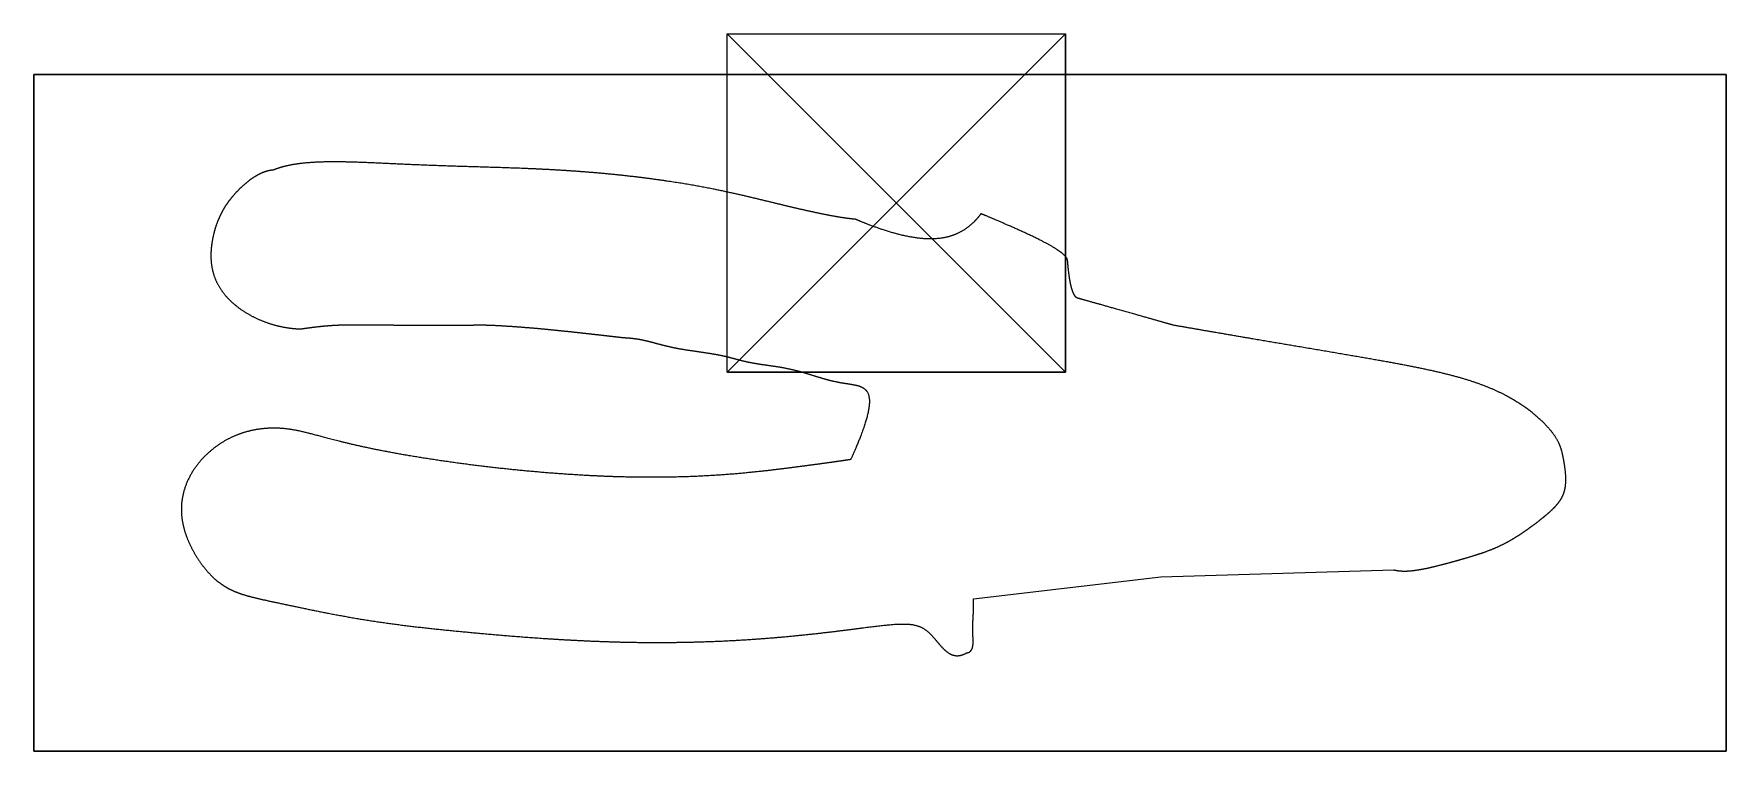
# Model space of a CAD drawing. Header units: millimetres. Extents: x -106 to 102, y -67 to 21.
import ezdxf

# ---------------------------------------------------------------- set-up
doc = ezdxf.new("R2010")
doc.units = ezdxf.units.MM
doc.header["$MEASUREMENT"] = 0
for name, color, linetype in [('wire strippers gridfinity module v1_Sketch1', 7, 'Continuous'), ('wire strippers gridfinity module v1_Sketch2', 7, 'Continuous'), ('wire strippers gridfinity module v1_Sketch3', 7, 'Continuous'), ('wire strippers gridfinity module v1_Sketch4', 7, 'Continuous'), ('wire strippers gridfinity module v1_Sketch5', 7, 'Continuous')]:
    doc.layers.add(name, color=color, linetype=linetype)

msp = doc.modelspace()

# ---------------------------------------------------------------- linework, layer by layer
at = {"layer": 'wire strippers gridfinity module v1_Sketch1'}
for p, q in [((-20.75, -20.75), (-20.75, 20.75)), ((-20.75, 20.75), (20.75, 20.75)), ((-20.75, -20.75), (20.75, 20.75)), ((20.75, -20.75), (-20.75, 20.75)), ((20.75, 20.75), (20.75, -20.75)), ((20.75, -20.75), (-20.75, -20.75))]:
    msp.add_line(p, q, dxfattribs=at)
msp.add_point((0, 0), dxfattribs=at)
msp.add_point((0, 0), dxfattribs=at)
at = {"layer": 'wire strippers gridfinity module v1_Sketch2'}
for p, q in [((-18.6, -20.75, 2.6), (-20.75, -20.75, 4.75)), ((-20.75, -20.75, 7), (-20.75, -20.75)), ((-20.75, -20.75), (-17.8, -20.75)), ((-20.75, -20.75), (20.75, -20.75)), ((20.75, -20.75, 7), (-20.75, -20.75, 7)), ((-17.8, -20.75), (-18.6, -20.75, 0.8)), ((-17.8, -20.75), (-18.6, -20.75)), ((-18.6, -20.75, 0.8), (-18.6, -20.75, 2.6)), ((-17.8, -20.75), (-9.06, -20.75)), ((17.8, -20.75), (18.6, -20.75, 0.8)), ((18.6, -20.75, 2.6), (20.75, -20.75, 4.75)), ((18.6, -20.75, 0.8), (18.6, -20.75, 2.6)), ((20.75, -20.75), (20.75, -20.75, 7))]:
    msp.add_line(p, q, dxfattribs=at)
msp.add_point((0, -20.75), dxfattribs=at)
at = {"layer": 'wire strippers gridfinity module v1_Sketch3'}
for p, q in [((20.75, -20.75), (20.75, 20.75)), ((20.75, 20.75, 7), (20.75, -20.75, 7)), ((20.75, 18.6, 2.6), (20.75, 20.75, 4.75)), ((20.75, 20.75), (20.75, 17.8)), ((20.75, 20.75), (20.75, 20.75, 7)), ((20.75, 18.6, 0.8), (20.75, 18.6, 2.6)), ((20.75, 17.8), (20.75, 18.6)), ((20.75, 17.8), (20.75, 18.6, 0.8)), ((20.75, -17.8), (20.75, -18.6, 0.8)), ((20.75, -18.6, 2.6), (20.75, -20.75, 4.75)), ((20.75, -18.6, 0.8), (20.75, -18.6, 2.6)), ((20.75, -20.75, 7), (20.75, -20.75))]:
    msp.add_line(p, q, dxfattribs=at)
msp.add_point((20.75, 0), dxfattribs=at)
at = {"layer": 'wire strippers gridfinity module v1_Sketch4'}
for p, q in [((-58, -15), (-52.43, -15)), ((32.45, -45.86), (61, -45)), ((9.48, -48.58), (32.45, -45.86))]:
    msp.add_line(p, q, dxfattribs=at)
for points in [[(-5, -2), (-5.17, -1.99), (-5.53, -1.95), (-6.13, -1.88), (-7.01, -1.75), (-8.29, -1.52), (-9.7, -1.23), (-11.24, -0.89), (-12.85, -0.52), (-14.5, -0.12), (-16.18, 0.29), (-17.89, 0.7), (-19.66, 1.12), (-21.53, 1.52), (-23.55, 1.93), (-25.74, 2.32), (-28.11, 2.69), (-30.63, 3.04), (-33.27, 3.36), (-36, 3.63), (-38.76, 3.86), (-41.53, 4.04), (-44.26, 4.18), (-46.95, 4.28), (-49.59, 4.37), (-52.19, 4.44), (-54.74, 4.52), (-57.25, 4.61), (-59.72, 4.71), (-62.13, 4.82), (-64.46, 4.93), (-66.69, 5.02), (-68.79, 5.06), (-70.71, 5.03), (-72.46, 4.93), (-73.99, 4.73), (-75.06, 4.5), (-75.76, 4.28), (-76.19, 4.12), (-76.39, 4.03)], [(-76.39, 4.03), (-76.52, 4.02), (-76.77, 4), (-77.16, 3.92), (-77.68, 3.75), (-78.36, 3.42), (-79.05, 2.99), (-79.75, 2.45), (-80.43, 1.84), (-81.08, 1.17), (-81.67, 0.47), (-82.19, -0.24), (-82.63, -0.97), (-83.01, -1.72), (-83.33, -2.51), (-83.6, -3.35), (-83.82, -4.26), (-83.98, -5.22), (-84.07, -6.23), (-84.04, -7.27), (-83.87, -8.31), (-83.55, -9.32), (-83.07, -10.29), (-82.43, -11.19), (-81.66, -12.03), (-80.78, -12.78), (-79.82, -13.44), (-78.79, -14.02), (-77.72, -14.5), (-76.61, -14.89), (-75.47, -15.18), (-74.53, -15.34), (-73.82, -15.41), (-73.34, -15.45), (-73.1, -15.46)], [(10.38, -1.32), (10.21, -1.55), (9.86, -2), (9.29, -2.6), (8.46, -3.28), (7.28, -3.91), (5.95, -4.31), (4.47, -4.47), (2.83, -4.38), (1.06, -4.08), (-0.84, -3.57), (-2.45, -3.03), (-3.71, -2.54), (-4.57, -2.19), (-5, -2)], [(21, -7), (20.98, -6.94), (20.93, -6.8), (20.8, -6.59), (20.49, -6.27), (19.9, -5.82), (19.09, -5.32), (18.06, -4.76), (16.84, -4.15), (15.45, -3.5), (13.9, -2.81), (12.55, -2.23), (11.49, -1.78), (10.75, -1.47), (10.38, -1.32)], [(22.09, -11.63), (22.06, -11.6), (22, -11.53), (21.9, -11.41), (21.78, -11.22), (21.64, -10.91), (21.52, -10.54), (21.4, -10.1), (21.3, -9.59), (21.21, -9.02), (21.13, -8.4), (21.07, -7.86), (21.04, -7.44), (21.01, -7.15), (21, -7)], [(34, -15), (33.52, -14.87), (32.57, -14.6), (31.14, -14.19), (29.24, -13.65), (26.86, -12.98), (24.95, -12.44), (23.52, -12.04), (22.57, -11.77), (22.09, -11.63)], [(-73.1, -15.46), (-72.9, -15.43), (-72.51, -15.37), (-71.93, -15.29), (-71.19, -15.2), (-70.32, -15.1), (-69.5, -15.03), (-68.71, -14.98), (-67.95, -14.95), (-67.18, -14.93), (-66.37, -14.93), (-65.5, -14.93), (-64.53, -14.94), (-63.45, -14.95), (-62.26, -14.96), (-60.96, -14.98), (-59.83, -14.99), (-58.94, -14.99), (-58.32, -15), (-58, -15)], [(-52.43, -15), (-52.32, -14.99), (-52.1, -14.98), (-51.73, -14.96), (-51.19, -14.96), (-50.42, -14.96), (-49.56, -14.99), (-48.62, -15.04), (-47.61, -15.1), (-46.54, -15.17), (-45.44, -15.26), (-44.34, -15.35), (-43.23, -15.45), (-42.15, -15.56), (-41.08, -15.67), (-40.05, -15.77), (-39.05, -15.88), (-38.07, -15.99), (-37.12, -16.1), (-36.18, -16.2), (-35.27, -16.31), (-34.56, -16.39), (-34.03, -16.45), (-33.68, -16.49), (-33.51, -16.51)], [(-33.51, -16.51), (-33.35, -16.52), (-33.04, -16.53), (-32.57, -16.57), (-31.96, -16.64), (-31.23, -16.77), (-30.51, -16.93), (-29.79, -17.12), (-29.05, -17.32), (-28.25, -17.53), (-27.38, -17.73), (-26.43, -17.91), (-25.4, -18.07), (-24.33, -18.22), (-23.27, -18.38), (-22.25, -18.54), (-21.31, -18.72), (-20.46, -18.93), (-19.67, -19.14), (-18.9, -19.35), (-18.11, -19.53), (-17.25, -19.69), (-16.31, -19.83), (-15.31, -19.96), (-14.25, -20.12), (-13.17, -20.33), (-12.09, -20.58), (-11.04, -20.89), (-10.01, -21.21), (-9.01, -21.53), (-8.03, -21.79), (-7.08, -22), (-6.17, -22.14), (-5.32, -22.26), (-4.58, -22.41), (-3.96, -22.68), (-3.52, -23.11), (-3.28, -23.78), (-3.26, -24.71), (-3.47, -25.93), (-3.92, -27.44), (-4.47, -28.9), (-4.99, -30.14), (-5.38, -31.02), (-5.59, -31.48)], [(61, -45), (61.13, -45.04), (61.4, -45.1), (61.86, -45.16), (62.54, -45.18), (63.54, -45.09), (64.66, -44.9), (65.88, -44.63), (67.16, -44.3), (68.45, -43.95), (69.72, -43.59), (70.95, -43.22), (72.12, -42.84), (73.26, -42.41), (74.37, -41.9), (75.47, -41.31), (76.57, -40.62), (77.64, -39.87), (78.68, -39.09), (79.65, -38.32), (80.5, -37.57), (81.21, -36.82), (81.72, -36.03), (82.02, -35.15), (82.13, -34.17), (82.08, -33.13), (81.94, -32.12), (81.78, -31.21), (81.61, -30.42), (81.38, -29.71), (81.03, -28.99), (80.5, -28.21), (79.78, -27.35), (78.84, -26.43), (77.73, -25.5), (76.45, -24.59), (75.04, -23.75), (73.49, -22.98), (71.83, -22.3), (70.04, -21.69), (68.12, -21.15), (66.08, -20.66), (63.89, -20.2), (61.57, -19.75), (59.11, -19.3), (56.49, -18.85), (53.73, -18.38), (50.82, -17.88), (47.76, -17.37), (44.56, -16.82), (41.2, -16.25), (38.39, -15.76), (36.22, -15.39), (34.75, -15.13), (34, -15)], [(-5.59, -31.48), (-5.87, -31.52), (-6.43, -31.6), (-7.31, -31.73), (-8.53, -31.9), (-10.14, -32.12), (-11.86, -32.35), (-13.67, -32.59), (-15.6, -32.82), (-17.63, -33.04), (-19.8, -33.25), (-22.1, -33.42), (-24.54, -33.55), (-27.13, -33.64), (-29.89, -33.67), (-32.8, -33.64), (-35.86, -33.55), (-39.07, -33.38), (-42.4, -33.15), (-45.81, -32.85), (-49.27, -32.49), (-52.71, -32.07), (-56.06, -31.6), (-59.25, -31.1), (-62.19, -30.58), (-64.84, -30.05), (-67.15, -29.53), (-69.12, -29.03), (-70.79, -28.58), (-72.25, -28.19), (-73.61, -27.87), (-74.99, -27.65), (-76.45, -27.58), (-78.04, -27.68), (-79.73, -28.02), (-81.44, -28.64), (-83.09, -29.56), (-84.6, -30.77), (-85.88, -32.2), (-86.86, -33.8), (-87.48, -35.48), (-87.74, -37.18), (-87.65, -38.84), (-87.26, -40.44), (-86.64, -41.96), (-85.86, -43.37), (-84.97, -44.66), (-84.01, -45.76), (-82.98, -46.66), (-81.89, -47.35), (-80.7, -47.86), (-79.39, -48.26), (-77.93, -48.6), (-76.29, -48.96), (-74.47, -49.34), (-72.49, -49.76), (-70.39, -50.19), (-68.18, -50.61), (-65.91, -51.02), (-63.58, -51.38), (-61.23, -51.71), (-58.85, -52), (-56.46, -52.27), (-54.03, -52.51), (-51.58, -52.74), (-49.09, -52.96), (-46.54, -53.18), (-43.93, -53.37), (-41.22, -53.55), (-38.42, -53.7), (-35.52, -53.82), (-32.52, -53.9), (-29.44, -53.93), (-26.28, -53.9), (-23.09, -53.82), (-19.9, -53.68), (-16.74, -53.47), (-13.66, -53.22), (-10.72, -52.93), (-7.95, -52.61), (-5.41, -52.29), (-3.14, -51.99), (-1.18, -51.75), (0.46, -51.62), (1.78, -51.64), (2.83, -51.87), (3.69, -52.36), (4.45, -53.13), (5.19, -54.05), (5.94, -54.92), (6.76, -55.51), (7.46, -55.62), (8.02, -55.49), (8.41, -55.31), (8.61, -55.19)], [(8.61, -55.19), (8.67, -55.19), (8.77, -55.17), (8.92, -55.12), (9.08, -55.03), (9.23, -54.84), (9.34, -54.6), (9.4, -54.3), (9.42, -53.96), (9.42, -53.58), (9.4, -53.19), (9.38, -52.79), (9.37, -52.39), (9.37, -52), (9.38, -51.62), (9.4, -51.25), (9.42, -50.88), (9.44, -50.51), (9.46, -50.14), (9.47, -49.76), (9.48, -49.37), (9.48, -49.06), (9.48, -48.82), (9.48, -48.66), (9.48, -48.58)]]:
    msp.add_open_spline(points, degree=5, dxfattribs=at)
msp.add_point((0, 0), dxfattribs=at)
at = {"layer": 'wire strippers gridfinity module v1_Sketch5'}
for p, q in [((101.75, 15.75, 7), (-105.75, 15.75, 7)), ((-105.75, 15.75, 7), (101.75, 15.75, 7)), ((-105.75, -67.25, 7), (-105.75, 15.75, 7)), ((-105.75, 15.75, 7), (-105.75, -67.25, 7)), ((101.75, 15.75, 7), (101.75, -67.25, 7)), ((101.75, -67.25, 7), (101.75, 15.75, 7)), ((-105.75, -67.25, 7), (101.75, -67.25, 7)), ((101.75, -67.25, 7), (-105.75, -67.25, 7))]:
    msp.add_line(p, q, dxfattribs=at)
msp.add_point((0, 0, 7), dxfattribs=at)

doc.saveas('drawing.dxf')
